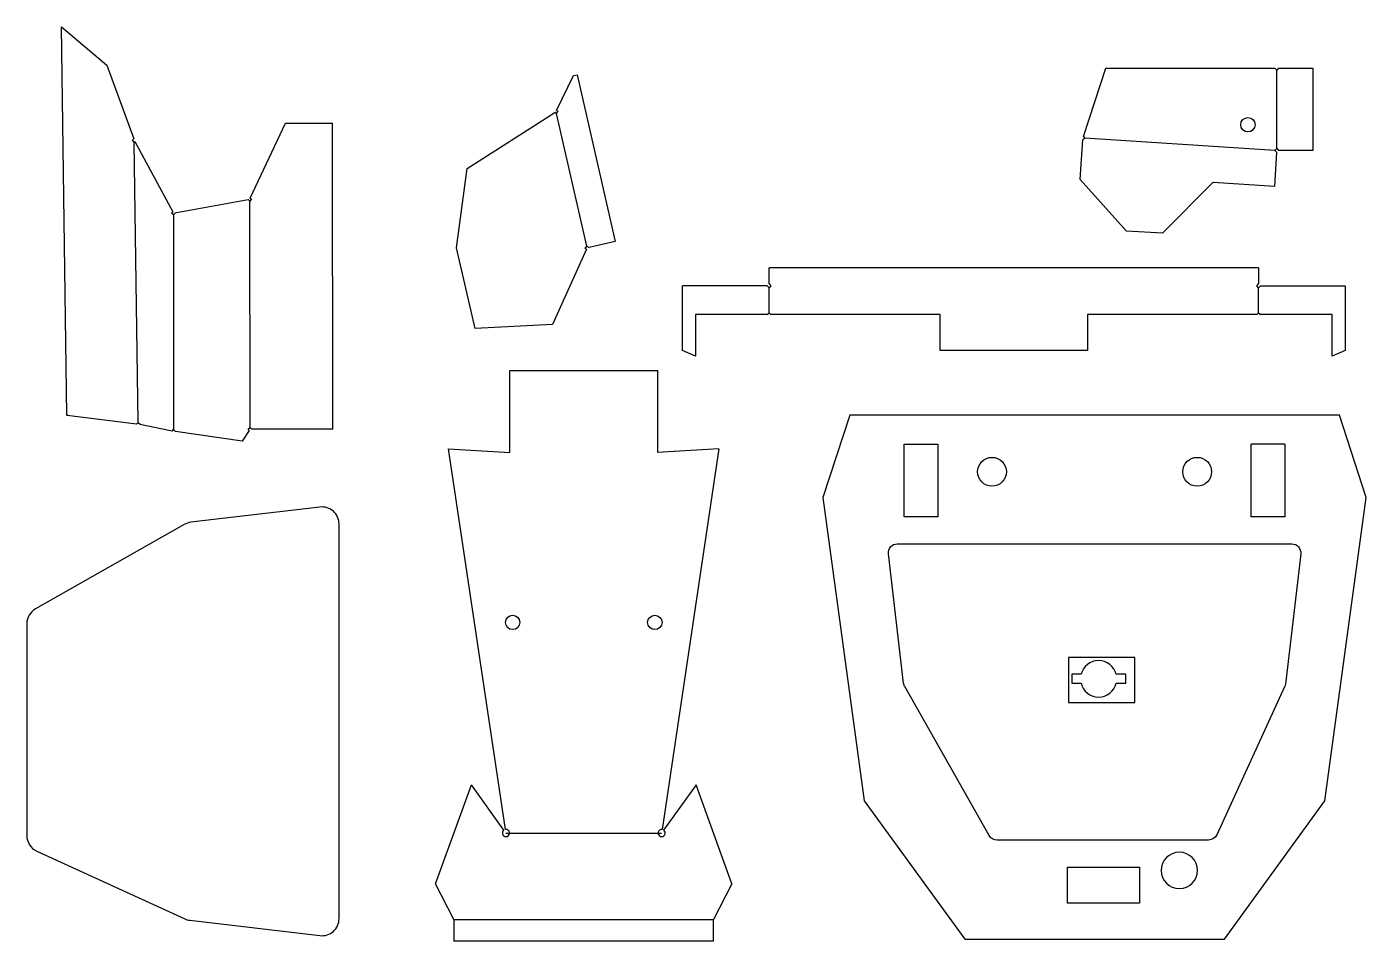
# Model space of a CAD drawing. Header units: inches. Extents: x 19 to 763, y 8 to 516.
import ezdxf

# ---------------------------------------------------------------- set-up
doc = ezdxf.new("R2010")
doc.units = ezdxf.units.IN
doc.header["$MEASUREMENT"] = 0
doc.layers.get('0').update_dxf_attribs({"true_color": 0xc2ced6})

msp = doc.modelspace()

# ---------------------------------------------------------------- linework, layer by layer
for p, q in [((38.11, 515.94, -0.75), (63.34, 494.72, -0.75)), ((41.13, 300.14, -0.75), (38.11, 515.94, -0.75)), ((63.34, 494.72, -0.75), (78.19, 453.65, -0.75)), ((605.79, 454.95, -1.13), (618.2, 492.91, -1.13)), ((618.2, 492.91, -1.13), (712.14, 492.91, -1.13)), ((713.2, 491.85, -1.13), (712.14, 492.91, -1.13)), ((714.26, 492.91, -1.13), (713.2, 491.85, -1.13)), ((713.2, 448.35, -1.13), (713.2, 491.85, -1.13)), ((714.26, 492.91, -1.13), (733.2, 492.91, -1.13)), ((733.2, 492.91, -1.13), (733.2, 447.29, -1.13)), ((313.15, 469.5, -0.93), (322.61, 488.81, -0.93)), ((322.61, 488.81, -0.93), (324.56, 489.26, -0.93)), ((324.56, 489.26, -0.93), (345.74, 396.65, -0.93)), ((313.85, 469.06, -0.93), (313.05, 467.79, -0.93)), ((313.15, 469.5, -0.93), (313.85, 469.06, -0.93)), ((142.99, 420.84, -0.75), (162.6, 462.39, -0.75)), ((162.6, 462.39, -0.75), (188.6, 462.43, -0.75)), ((188.82, 292.43, -0.75), (188.6, 462.43, -0.75)), ((263.55, 437.2, -0.93), (312.12, 468.37, -0.93)), ((313.05, 467.79, -0.93), (312.12, 468.37, -0.93)), ((329.9, 394.12, -0.93), (313.05, 467.79, -0.93)), ((606.59, 454.15, -1.13), (605.53, 453.09, -1.13)), ((605.79, 454.95, -1.13), (606.59, 454.15, -1.13)), ((712.14, 447.29, -1.13), (606.59, 454.15, -1.13)), ((77.42, 452.87, -0.75), (78.19, 453.65, -0.75)), ((78.48, 451.81, -0.75), (77.42, 452.87, -0.75)), ((78.85, 452.18, -0.75), (78.48, 451.81, -0.75)), ((80.68, 296.24, -0.75), (78.48, 451.81, -0.75)), ((78.85, 452.18, -0.75), (99.86, 413.2, -0.75)), ((604.06, 431.05, -1.13), (605.47, 453.15, -1.13)), ((605.53, 453.09, -1.13), (605.47, 453.15, -1.13)), ((712.14, 447.29, -1.13), (713.2, 448.35, -1.13)), ((713.14, 446.29, -1.13), (712.14, 447.29, -1.13)), ((713.2, 448.35, -1.13), (714.26, 447.29, -1.13)), ((733.2, 447.29, -1.13), (714.26, 447.29, -1.13)), ((713.14, 446.29, -1.13), (711.93, 427.33, -1.13)), ((257.6, 393.1, -0.93), (263.55, 437.2, -0.93)), ((629.69, 402.51, -1.13), (604.06, 431.05, -1.13)), ((677.75, 429.39, -1.13), (649.76, 401.23, -1.13)), ((677.8, 429.34, -1.13), (677.75, 429.39, -1.13)), ((677.81, 429.45, -1.13), (677.8, 429.34, -1.13)), ((677.86, 429.5, -1.13), (677.81, 429.45, -1.13)), ((711.93, 427.33, -1.13), (677.86, 429.5, -1.13)), ((101.14, 412.67, -0.75), (141.75, 419.96, -0.75)), ((142.65, 419.06, -0.75), (141.75, 419.96, -0.75)), ((143.71, 420.12, -0.75), (142.65, 419.06, -0.75)), ((142.82, 293.43, -0.75), (142.65, 419.06, -0.75)), ((142.99, 420.84, -0.75), (143.71, 420.12, -0.75)), ((99.18, 412.51, -0.75), (99.86, 413.2, -0.75)), ((100.24, 411.45, -0.75), (99.18, 412.51, -0.75)), ((101.3, 412.51, -0.75), (100.24, 411.45, -0.75)), ((100.24, 411.45, -0.75), (100.4, 292.29, -0.75)), ((101.14, 412.67, -0.75), (101.3, 412.51, -0.75)), ((649.76, 401.23, -1.13), (629.69, 402.51, -1.13)), ((345.74, 396.65, -0.93), (331.17, 393.32, -0.93)), ((267.82, 348.4, -0.93), (257.6, 393.1, -0.93)), ((329.83, 392.39, -0.93), (310.86, 350.5, -0.93)), ((329.11, 392.85, -0.93), (329.9, 394.12, -0.93)), ((329.83, 392.39, -0.93), (329.11, 392.85, -0.93)), ((329.9, 394.12, -0.93), (331.17, 393.32, -0.93)), ((703.18, 382.07, -0.8), (431.17, 382.07, -0.8)), ((431.17, 373.13, -0.8), (431.17, 382.07, -0.8)), ((703.18, 382.07, -0.8), (703.18, 373.13, -0.8)), ((431.17, 373.13, -0.8), (432.23, 372.07, -0.8)), ((702.12, 372.07, -0.8), (703.18, 373.13, -0.8)), ((430.11, 372.07, -0.8), (383.17, 372.07, -0.8)), ((383.17, 336.07, -0.8), (383.17, 372.07, -0.8)), ((431.17, 371, -0.8), (430.11, 372.07, -0.8)), ((432.23, 372.07, -0.8), (431.17, 371, -0.8)), ((431.17, 357.13, -0.8), (431.17, 371, -0.8)), ((703.18, 371, -0.8), (702.12, 372.07, -0.8)), ((704.24, 372.07, -0.8), (703.18, 371, -0.8)), ((703.18, 357.13, -0.8), (703.18, 371, -0.8)), ((704.24, 372.07, -0.8), (751.18, 372.07, -0.8)), ((751.18, 372.07, -0.8), (751.18, 356.07, -0.8)), ((310.86, 350.5, -0.93), (267.82, 348.4, -0.93)), ((390.38, 356.07, -0.8), (390.38, 332.92, -0.8)), ((430.11, 356.07, -0.8), (390.38, 356.07, -0.8)), ((430.11, 356.07, -0.8), (431.17, 357.13, -0.8)), ((431.17, 357.13, -0.8), (432.23, 356.07, -0.8)), ((526.17, 356.07, -0.8), (432.23, 356.07, -0.8)), ((526.17, 336.07, -0.8), (526.17, 356.07, -0.8)), ((608.18, 356.07, -0.8), (608.18, 336.07, -0.8)), ((702.12, 356.07, -0.8), (608.18, 356.07, -0.8)), ((702.12, 356.07, -0.8), (703.18, 357.13, -0.8)), ((703.18, 357.13, -0.8), (704.24, 356.07, -0.8)), ((743.96, 356.07, -0.8), (704.24, 356.07, -0.8)), ((743.96, 332.92, -0.8), (743.96, 356.07, -0.8)), ((751.18, 356.07, -0.8), (751.18, 336.07, -0.8)), ((751.18, 356.07, -0.8), (751.18, 356.07, -0.8)), ((390.38, 332.92, -0.8), (383.17, 336.07, -0.8)), ((608.18, 336.07, -0.8), (526.17, 336.07, -0.8)), ((751.18, 336.07, -0.8), (743.96, 332.92, -0.8)), ((287.22, 279.43), (287.22, 325.06)), ((287.22, 325.06), (369.24, 325.06)), ((369.24, 325.06), (369.24, 279.43)), ((41.2, 300.13, -0.75), (41.13, 300.14, -0.75)), ((41.3, 300.56, -0.75), (41.2, 300.13, -0.75)), ((41.28, 300.12, -0.75), (41.3, 300.56, -0.75)), ((79.74, 295.3, -0.75), (41.28, 300.12, -0.75)), ((476.02, 300.16), (461.1, 254.53)), ((748.03, 300.16), (476.02, 300.16)), ((762.95, 254.53), (748.03, 300.16)), ((79.74, 295.3, -0.75), (80.68, 296.24, -0.75)), ((80.68, 296.24, -0.75), (81.75, 295.18, -0.75)), ((81.75, 295.18, -0.75), (81.57, 295, -0.75)), ((99.52, 291.41, -0.75), (81.57, 295, -0.75)), ((99.52, 291.41, -0.75), (100.4, 292.29, -0.75)), ((100.4, 292.29, -0.75), (101.46, 291.23, -0.75)), ((101.46, 291.23, -0.75), (101.33, 291.1, -0.75)), ((138.38, 285.87, -0.75), (101.33, 291.1, -0.75)), ((142.39, 291.74, -0.75), (138.38, 285.87, -0.75)), ((141.76, 292.37, -0.75), (142.82, 293.43, -0.75)), ((142.39, 291.74, -0.75), (141.76, 292.37, -0.75)), ((142.82, 293.43, -0.75), (143.89, 292.37, -0.75)), ((188.82, 292.43, -0.75), (143.89, 292.37, -0.75)), ((506.22, 284.16), (525.02, 284.16)), ((506.22, 243.76), (506.22, 284.16)), ((525.02, 284.16), (525.02, 243.76)), ((717.82, 284.16), (699.02, 284.16)), ((699.02, 243.76), (699.02, 284.16)), ((717.82, 284.16), (717.82, 243.76)), ((284.7, 70.12), (253.16, 281.6)), ((253.16, 281.6), (287.22, 279.43)), ((403.31, 281.6), (369.24, 279.43)), ((403.31, 281.6), (371.76, 70.12)), ((461.1, 254.53), (484.05, 86.09)), ((740, 86.09), (762.95, 254.53)), ((181.69, 249.18), (109.87, 240.72)), ((106.29, 239.54), (23.61, 192.61)), ((192.3, 20.62), (192.3, 239.74)), ((525.02, 243.76), (506.22, 243.76)), ((717.82, 243.76), (699.02, 243.76)), ((502.45, 228.76), (721.57, 228.76)), ((505.95, 151.35), (497.49, 223.17)), ((726.54, 223.17), (718.04, 150.9)), ((18.8, 184.35), (18.8, 66.79)), ((597.48, 165.69, -0.72), (597.48, 140.67, -0.72)), ((634.48, 165.69, -0.72), (597.48, 165.69, -0.72)), ((634.48, 140.67, -0.72), (634.48, 165.69, -0.72)), ((599.48, 156.29, -0.72), (599.48, 151.29, -0.72)), ((604.51, 156.29, -0.72), (599.48, 156.29, -0.72)), ((629.48, 156.29, -0.72), (624.08, 156.29, -0.72)), ((629.48, 151.29, -0.72), (629.48, 156.29, -0.72)), ((553.5, 66.79), (506.57, 149.47)), ((599.48, 151.29, -0.72), (604.51, 151.29, -0.72)), ((624.08, 151.29, -0.72), (629.48, 151.29, -0.72)), ((717.62, 149.41), (679.95, 67.17)), ((597.48, 140.67, -0.72), (634.48, 140.67, -0.72)), ((245.94, 39.86), (265.78, 94.94)), ((283.83, 69.77), (265.78, 94.94)), ((390.69, 94.94), (372.63, 69.77)), ((410.53, 39.86), (390.69, 94.94)), ((484.05, 86.09), (539.91, 9.24)), ((684.14, 9.24), (740, 86.09)), ((284.99, 68.14), (371.47, 68.14)), ((675.41, 64.26), (557.85, 64.26)), ((24.34, 58.15), (106.58, 20.49)), ((597.03, 49.26), (637.03, 49.26)), ((597.03, 29.26), (597.03, 49.26)), ((637.03, 49.26), (637.03, 29.26)), ((256.11, 20.06), (245.94, 39.86)), ((410.53, 39.86), (400.35, 20.06)), ((637.03, 29.26), (597.03, 29.26)), ((109.42, 19.69), (181.69, 11.19)), ((256.11, 20.06), (256.11, 8.06)), ((256.11, 20.06), (400.35, 20.06)), ((400.35, 8.06), (400.35, 20.06)), ((400.35, 8.06), (256.11, 8.06)), ((539.91, 9.24), (684.14, 9.24))]:
    msp.add_line(p, q)
for centre, radius in [((697.21, 461.56, -1.13), 4), ((555.03, 268.8), 8), ((669.03, 268.8), 8), ((288.73, 185.1), 4), ((367.73, 185.1), 4)]:
    msp.add_circle(centre, radius)
at = {"extrusion": (0, 0, -1)}
msp.add_circle((-659.13, 47.36), 10.1, dxfattribs=at)
for centre, radius, start, end in [((182.8, 239.74), 9.5, 0, 96.72022), ((110.98, 231.28), 9.5, 96.72022, 119.58294), ((28.3, 184.35), 9.5, 119.58294, 180), ((614.29, 153.79, -0.72), 10.1, 14.33109, 165.66891), ((614.29, 153.79, -0.72), 10.1, 194.33109, 345.66891), ((284.99, 68.14), 2, 125.64609, 98.48309), ((371.47, 68.14), 2, 81.51691, 54.35391), ((28.3, 66.79), 9.5, 180, 245.39073), ((110.53, 29.12), 9.5, 245.39073, 263.29016), ((182.8, 20.62), 9.5, 263.29016, 0)]:
    msp.add_arc(centre, radius, start, end)
for centre, start, end in [((-502.45, 223.76), 353.27978, 90), ((-721.57, 223.76), 90, 186.70984), ((-510.91, 151.93), 330.41706, 353.27978), ((-713.07, 151.49), 186.70984, 204.60927), ((-675.41, 69.26), 204.60927, 270), ((-557.85, 69.26), 270, 330.41706)]:
    msp.add_arc(centre, 5, start, end, dxfattribs=at)

doc.saveas('drawing.dxf')
